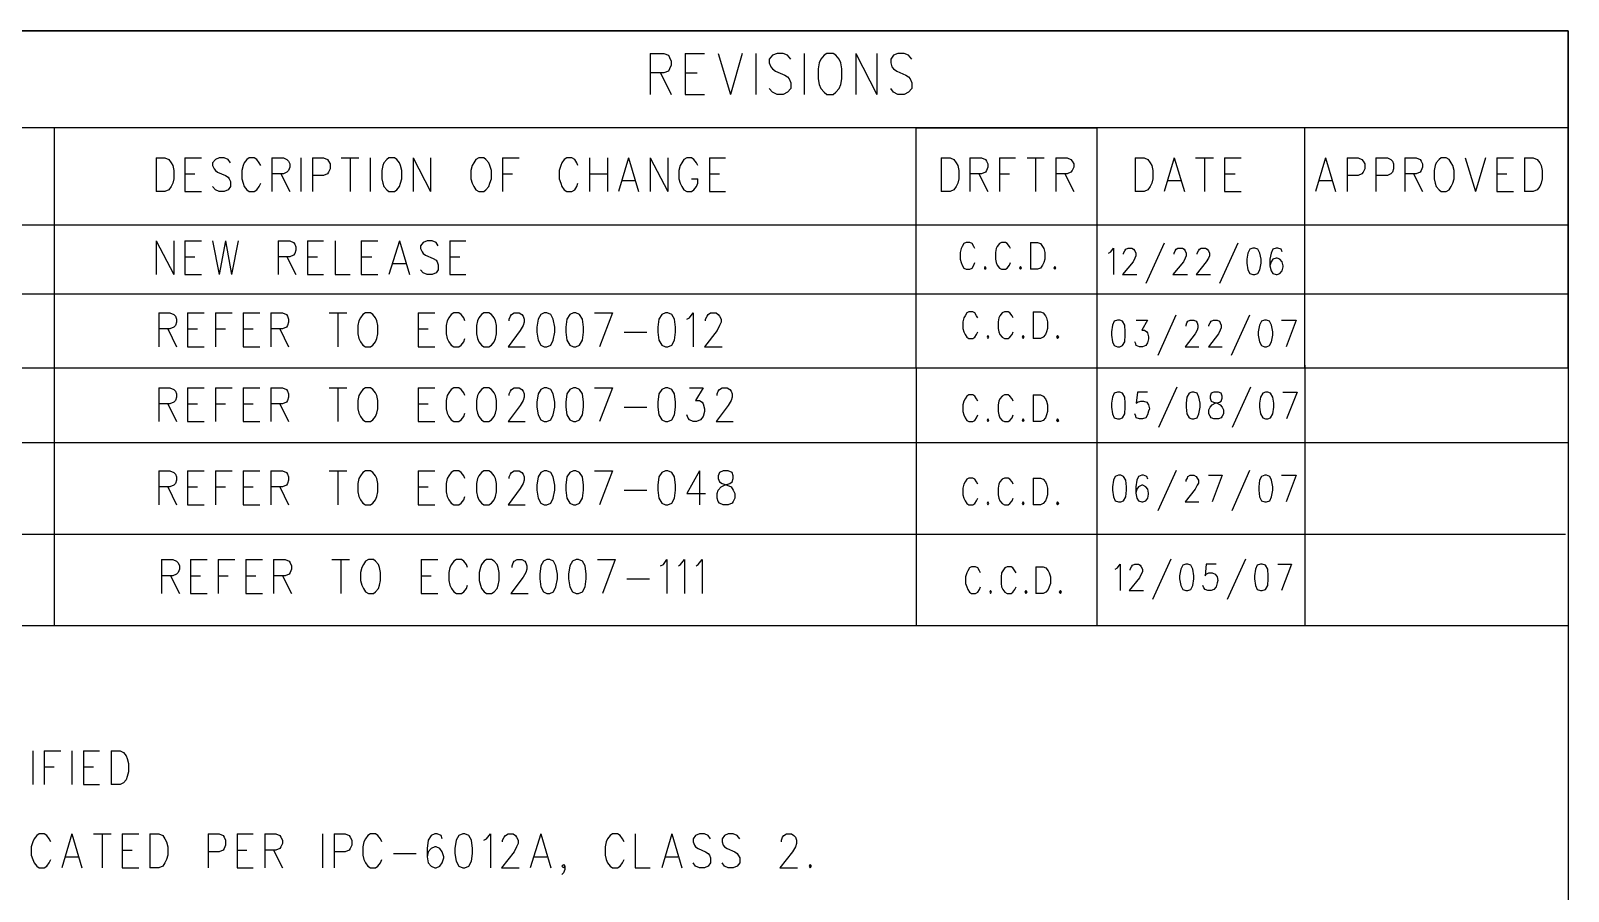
# Model space of a CAD drawing. Extents: x 11.9 to 28.1, y 10.8 to 21.2.
# Drawn here: x 25.32 to 28.093, y 19.647 to 21.199 of the extents above; entities that cross this region are included whole.
import ezdxf

# ---------------------------------------------------------------- set-up
doc = ezdxf.new("R2010")
doc.units = 0
doc.header["$MEASUREMENT"] = 0
doc.layers.add('LAYNR1', color=2, linetype='Continuous')

msp = doc.modelspace()

# ---------------------------------------------------------------- linework, layer by layer
at = {"layer": 'LAYNR1', "color": 7}
for points in [[(11.892, 21.199), (28.093, 21.199)], [(28.093, 21.199), (25.093, 21.199)], [(28.093, 21.199), (28.093, 10.799)], [(28.093, 20.591), (28.093, 21.199)], [(26.437, 21.158), (26.437, 21.084)], [(26.437, 21.158), (26.462, 21.158), (26.47, 21.155), (26.472, 21.151), (26.475, 21.144), (26.475, 21.137), (26.472, 21.13), (26.47, 21.126), (26.462, 21.123), (26.437, 21.123)], [(26.5, 21.158), (26.5, 21.084)], [(26.5, 21.158), (26.535, 21.158)], [(26.56, 21.158), (26.582, 21.084)], [(26.603, 21.158), (26.582, 21.084)], [(26.628, 21.158), (26.628, 21.084)], [(26.691, 21.148), (26.685, 21.155), (26.677, 21.158), (26.666, 21.158), (26.658, 21.155), (26.652, 21.148), (26.652, 21.141)], [(26.715, 21.158), (26.715, 21.084)], [(26.756, 21.158), (26.751, 21.155), (26.745, 21.148), (26.742, 21.141)], [(26.781, 21.141), (26.778, 21.148), (26.772, 21.155), (26.767, 21.158), (26.756, 21.158)], [(26.808, 21.158), (26.808, 21.084)], [(26.808, 21.158), (26.846, 21.084)], [(26.846, 21.158), (26.846, 21.084)], [(26.909, 21.148), (26.903, 21.155), (26.895, 21.158), (26.884, 21.158), (26.876, 21.155), (26.871, 21.148), (26.871, 21.141)], [(26.652, 21.141), (26.655, 21.134), (26.658, 21.13), (26.663, 21.126), (26.68, 21.119), (26.685, 21.116), (26.688, 21.112)], [(26.742, 21.141), (26.74, 21.13), (26.74, 21.112)], [(26.783, 21.112), (26.783, 21.13), (26.781, 21.141)], [(26.871, 21.141), (26.873, 21.134), (26.876, 21.13), (26.882, 21.126), (26.898, 21.119), (26.903, 21.116), (26.906, 21.112)], [(26.456, 21.123), (26.475, 21.084)], [(26.5, 21.123), (26.522, 21.123)], [(26.688, 21.112), (26.691, 21.105), (26.691, 21.095), (26.685, 21.088), (26.677, 21.084)], [(26.74, 21.112), (26.742, 21.102), (26.745, 21.095), (26.751, 21.088), (26.756, 21.084)], [(26.767, 21.084), (26.772, 21.088), (26.778, 21.095), (26.781, 21.102), (26.783, 21.112)], [(26.906, 21.112), (26.909, 21.105), (26.909, 21.095), (26.903, 21.088), (26.895, 21.084)], [(26.5, 21.084), (26.535, 21.084)], [(26.666, 21.084), (26.658, 21.088), (26.652, 21.095)], [(26.677, 21.084), (26.666, 21.084)], [(26.756, 21.084), (26.767, 21.084)], [(26.884, 21.084), (26.876, 21.088), (26.871, 21.095)], [(26.895, 21.084), (26.884, 21.084)], [(28.093, 21.024), (25.093, 21.024)], [(25.389, 21.024), (25.362, 21.024)], [(25.362, 21.024), (25.362, 20.591)], [(25.362, 21.024), (25.362, 20.591)], [(26.917, 20.591), (26.917, 21.024)], [(26.917, 21.024), (27.243, 21.024)], [(27.243, 21.024), (27.243, 20.591)], [(27.618, 20.591), (27.618, 21.024)], [(28.093, 20.599), (28.093, 21.024)], [(25.546, 20.97), (25.546, 20.909)], [(25.546, 20.97), (25.562, 20.97), (25.569, 20.967), (25.573, 20.961), (25.576, 20.956)], [(25.598, 20.97), (25.598, 20.909)], [(25.598, 20.97), (25.628, 20.97)], [(25.68, 20.961), (25.676, 20.967), (25.669, 20.97), (25.66, 20.97), (25.653, 20.967), (25.648, 20.961), (25.648, 20.956)], [(25.735, 20.956), (25.732, 20.961), (25.728, 20.967), (25.723, 20.97), (25.714, 20.97), (25.71, 20.967), (25.705, 20.961), (25.703, 20.956)], [(25.755, 20.97), (25.755, 20.909)], [(25.755, 20.97), (25.776, 20.97), (25.782, 20.967), (25.785, 20.964), (25.787, 20.959), (25.787, 20.953), (25.785, 20.947), (25.782, 20.944), (25.776, 20.941), (25.755, 20.941)], [(25.807, 20.97), (25.807, 20.909)], [(25.828, 20.97), (25.828, 20.909)], [(25.828, 20.97), (25.848, 20.97), (25.855, 20.967), (25.857, 20.964), (25.86, 20.959), (25.86, 20.95), (25.857, 20.944), (25.855, 20.941), (25.848, 20.938), (25.828, 20.938)], [(25.88, 20.97), (25.912, 20.97)], [(25.896, 20.97), (25.896, 20.909)], [(25.932, 20.97), (25.932, 20.909)], [(25.966, 20.97), (25.962, 20.967), (25.957, 20.961), (25.955, 20.956)], [(25.987, 20.956), (25.985, 20.961), (25.98, 20.967), (25.976, 20.97), (25.966, 20.97)], [(26.01, 20.97), (26.01, 20.909)], [(26.01, 20.97), (26.041, 20.909)], [(26.041, 20.97), (26.041, 20.909)], [(26.128, 20.97), (26.123, 20.967), (26.119, 20.961), (26.116, 20.956)], [(26.148, 20.956), (26.146, 20.961), (26.141, 20.967), (26.137, 20.97), (26.128, 20.97)], [(26.171, 20.97), (26.171, 20.909)], [(26.171, 20.97), (26.201, 20.97)], [(26.307, 20.956), (26.305, 20.961), (26.301, 20.967), (26.296, 20.97), (26.287, 20.97), (26.282, 20.967), (26.278, 20.961), (26.276, 20.956)], [(26.328, 20.97), (26.328, 20.909)], [(26.36, 20.97), (26.36, 20.909)], [(26.398, 20.97), (26.38, 20.909)], [(26.398, 20.97), (26.416, 20.909)], [(26.437, 20.97), (26.437, 20.909)], [(26.437, 20.97), (26.469, 20.909)], [(26.469, 20.97), (26.469, 20.909)], [(26.523, 20.956), (26.521, 20.961), (26.516, 20.967), (26.512, 20.97), (26.503, 20.97), (26.498, 20.967), (26.494, 20.961), (26.491, 20.956)], [(26.544, 20.97), (26.544, 20.909)], [(26.544, 20.97), (26.573, 20.97)], [(26.962, 20.97), (26.962, 20.909)], [(26.962, 20.97), (26.978, 20.97), (26.985, 20.967), (26.989, 20.961), (26.992, 20.956)], [(27.014, 20.97), (27.014, 20.909)], [(27.014, 20.97), (27.035, 20.97), (27.042, 20.967), (27.044, 20.964), (27.046, 20.959), (27.046, 20.953), (27.044, 20.947), (27.042, 20.944), (27.035, 20.941), (27.014, 20.941)], [(27.067, 20.97), (27.067, 20.909)], [(27.067, 20.97), (27.096, 20.97)], [(27.117, 20.97), (27.148, 20.97)], [(27.132, 20.97), (27.132, 20.909)], [(27.169, 20.97), (27.169, 20.909)], [(27.169, 20.97), (27.189, 20.97), (27.196, 20.967), (27.198, 20.964), (27.201, 20.959), (27.201, 20.953), (27.198, 20.947), (27.196, 20.944), (27.189, 20.941), (27.169, 20.941)], [(27.312, 20.97), (27.312, 20.909)], [(27.312, 20.97), (27.328, 20.97), (27.335, 20.967), (27.339, 20.961), (27.342, 20.956)], [(27.382, 20.97), (27.364, 20.909)], [(27.382, 20.97), (27.401, 20.909)], [(27.421, 20.97), (27.453, 20.97)], [(27.437, 20.97), (27.437, 20.909)], [(27.473, 20.97), (27.473, 20.909)], [(27.473, 20.97), (27.503, 20.97)], [(27.655, 20.97), (27.637, 20.909)], [(27.655, 20.97), (27.673, 20.909)], [(27.694, 20.97), (27.694, 20.909)], [(27.694, 20.97), (27.714, 20.97), (27.721, 20.967), (27.723, 20.964), (27.726, 20.959), (27.726, 20.95), (27.723, 20.944), (27.721, 20.941), (27.714, 20.938), (27.694, 20.938)], [(27.746, 20.97), (27.746, 20.909)], [(27.746, 20.97), (27.767, 20.97), (27.773, 20.967), (27.776, 20.964), (27.778, 20.959), (27.778, 20.95), (27.776, 20.944), (27.773, 20.941), (27.767, 20.938), (27.746, 20.938)], [(27.798, 20.97), (27.798, 20.909)], [(27.798, 20.97), (27.819, 20.97), (27.826, 20.967), (27.828, 20.964), (27.83, 20.959), (27.83, 20.953), (27.828, 20.947), (27.826, 20.944), (27.819, 20.941), (27.798, 20.941)], [(27.864, 20.97), (27.86, 20.967), (27.855, 20.961), (27.853, 20.956)], [(27.885, 20.956), (27.882, 20.961), (27.878, 20.967), (27.873, 20.97), (27.864, 20.97)], [(27.907, 20.97), (27.926, 20.909)], [(27.944, 20.97), (27.926, 20.909)], [(27.964, 20.97), (27.964, 20.909)], [(27.964, 20.97), (27.994, 20.97)], [(28.014, 20.97), (28.014, 20.909)], [(28.014, 20.97), (28.03, 20.97), (28.037, 20.967), (28.042, 20.961), (28.044, 20.956)], [(25.576, 20.956), (25.578, 20.947), (25.578, 20.932)], [(25.598, 20.941), (25.616, 20.941)], [(25.648, 20.956), (25.651, 20.95), (25.653, 20.947), (25.657, 20.944), (25.671, 20.938), (25.676, 20.935), (25.678, 20.932)], [(25.703, 20.956), (25.701, 20.947), (25.701, 20.932)], [(25.771, 20.941), (25.787, 20.909)], [(25.955, 20.956), (25.953, 20.947), (25.953, 20.932)], [(25.989, 20.932), (25.989, 20.947), (25.987, 20.956)], [(26.116, 20.956), (26.114, 20.947), (26.114, 20.932)], [(26.151, 20.932), (26.151, 20.947), (26.148, 20.956)], [(26.171, 20.941), (26.189, 20.941)], [(26.276, 20.956), (26.273, 20.947), (26.273, 20.932)], [(26.328, 20.941), (26.36, 20.941)], [(26.491, 20.956), (26.489, 20.947), (26.489, 20.932)], [(26.544, 20.941), (26.562, 20.941)], [(26.992, 20.956), (26.994, 20.947), (26.994, 20.932)], [(27.03, 20.941), (27.046, 20.909)], [(27.067, 20.941), (27.085, 20.941)], [(27.185, 20.941), (27.201, 20.909)], [(27.342, 20.956), (27.344, 20.947), (27.344, 20.932)], [(27.473, 20.941), (27.492, 20.941)], [(27.814, 20.941), (27.83, 20.909)], [(27.853, 20.956), (27.851, 20.947), (27.851, 20.932)], [(27.887, 20.932), (27.887, 20.947), (27.885, 20.956)], [(27.964, 20.941), (27.982, 20.941)], [(28.044, 20.956), (28.046, 20.947), (28.046, 20.932)], [(25.562, 20.909), (25.546, 20.909)], [(25.578, 20.932), (25.576, 20.924), (25.573, 20.918), (25.569, 20.912), (25.562, 20.909)], [(25.598, 20.909), (25.628, 20.909)], [(25.66, 20.909), (25.653, 20.912), (25.648, 20.918)], [(25.669, 20.909), (25.66, 20.909)], [(25.678, 20.932), (25.68, 20.927), (25.68, 20.918), (25.676, 20.912), (25.669, 20.909)], [(25.701, 20.932), (25.703, 20.924), (25.705, 20.918), (25.71, 20.912), (25.714, 20.909)], [(25.714, 20.909), (25.723, 20.909)], [(25.723, 20.909), (25.728, 20.912), (25.732, 20.918), (25.735, 20.924)], [(25.953, 20.932), (25.955, 20.924), (25.957, 20.918), (25.962, 20.912), (25.966, 20.909)], [(25.966, 20.909), (25.976, 20.909)], [(25.976, 20.909), (25.98, 20.912), (25.985, 20.918), (25.987, 20.924), (25.989, 20.932)], [(26.114, 20.932), (26.116, 20.924), (26.119, 20.918), (26.123, 20.912), (26.128, 20.909)], [(26.128, 20.909), (26.137, 20.909)], [(26.137, 20.909), (26.141, 20.912), (26.146, 20.918), (26.148, 20.924), (26.151, 20.932)], [(26.273, 20.932), (26.276, 20.924), (26.278, 20.918), (26.282, 20.912), (26.287, 20.909)], [(26.287, 20.909), (26.296, 20.909)], [(26.296, 20.909), (26.301, 20.912), (26.305, 20.918), (26.307, 20.924)], [(26.387, 20.929), (26.41, 20.929)], [(26.489, 20.932), (26.491, 20.924), (26.494, 20.918), (26.498, 20.912), (26.503, 20.909)], [(26.503, 20.909), (26.512, 20.909)], [(26.512, 20.909), (26.516, 20.912), (26.521, 20.918), (26.523, 20.924), (26.523, 20.932)], [(26.512, 20.932), (26.523, 20.932)], [(26.544, 20.909), (26.573, 20.909)], [(26.978, 20.909), (26.962, 20.909)], [(26.994, 20.932), (26.992, 20.924), (26.989, 20.918), (26.985, 20.912), (26.978, 20.909)], [(27.328, 20.909), (27.312, 20.909)], [(27.344, 20.932), (27.342, 20.924), (27.339, 20.918), (27.335, 20.912), (27.328, 20.909)], [(27.371, 20.929), (27.394, 20.929)], [(27.473, 20.909), (27.503, 20.909)], [(27.644, 20.929), (27.667, 20.929)], [(27.851, 20.932), (27.853, 20.924), (27.855, 20.918), (27.86, 20.912), (27.864, 20.909)], [(27.864, 20.909), (27.873, 20.909)], [(27.873, 20.909), (27.878, 20.912), (27.882, 20.918), (27.885, 20.924), (27.887, 20.932)], [(27.964, 20.909), (27.994, 20.909)], [(28.03, 20.909), (28.014, 20.909)], [(28.046, 20.932), (28.044, 20.924), (28.042, 20.918), (28.037, 20.912), (28.03, 20.909)], [(25.093, 20.849), (28.093, 20.849)], [(28.093, 20.849), (28.093, 20.724)], [(25.546, 20.82), (25.546, 20.759)], [(25.546, 20.82), (25.578, 20.759)], [(25.578, 20.82), (25.578, 20.759)], [(25.598, 20.82), (25.598, 20.759)], [(25.598, 20.82), (25.628, 20.82)], [(25.648, 20.82), (25.66, 20.759)], [(25.671, 20.82), (25.66, 20.759)], [(25.671, 20.82), (25.682, 20.759)], [(25.694, 20.82), (25.682, 20.759)], [(25.766, 20.82), (25.766, 20.759)], [(25.766, 20.82), (25.787, 20.82), (25.794, 20.817), (25.796, 20.814), (25.798, 20.809), (25.798, 20.803), (25.796, 20.797), (25.794, 20.794), (25.787, 20.791), (25.766, 20.791)], [(25.819, 20.82), (25.819, 20.759)], [(25.819, 20.82), (25.848, 20.82)], [(25.869, 20.82), (25.869, 20.759)], [(25.916, 20.82), (25.916, 20.759)], [(25.916, 20.82), (25.946, 20.82)], [(25.985, 20.82), (25.966, 20.759)], [(25.985, 20.82), (26.003, 20.759)], [(26.055, 20.811), (26.051, 20.817), (26.044, 20.82), (26.035, 20.82), (26.028, 20.817), (26.023, 20.811), (26.023, 20.806)], [(26.023, 20.806), (26.026, 20.8), (26.028, 20.797), (26.032, 20.794), (26.046, 20.788), (26.051, 20.785), (26.053, 20.782)], [(26.076, 20.82), (26.076, 20.759)], [(26.076, 20.82), (26.105, 20.82)], [(26.998, 20.806), (26.996, 20.799), (26.996, 20.787)], [(27.023, 20.806), (27.021, 20.81), (27.018, 20.815), (27.014, 20.817), (27.007, 20.817), (27.003, 20.815), (27, 20.81), (26.998, 20.806)], [(27.061, 20.806), (27.06, 20.799), (27.06, 20.787)], [(27.087, 20.806), (27.085, 20.81), (27.081, 20.815), (27.078, 20.817), (27.071, 20.817), (27.067, 20.815), (27.063, 20.81), (27.061, 20.806)], [(27.123, 20.817), (27.123, 20.769)], [(27.123, 20.817), (27.136, 20.817), (27.141, 20.815), (27.145, 20.81), (27.147, 20.806)], [(27.147, 20.806), (27.149, 20.799), (27.149, 20.787)], [(27.264, 20.798), (27.268, 20.8), (27.273, 20.807), (27.273, 20.759)], [(27.291, 20.796), (27.291, 20.798), (27.293, 20.802), (27.295, 20.805), (27.299, 20.807), (27.306, 20.807), (27.309, 20.805), (27.311, 20.802), (27.313, 20.798), (27.313, 20.793), (27.311, 20.789), (27.308, 20.782), (27.289, 20.759)], [(27.364, 20.816), (27.331, 20.743)], [(27.382, 20.796), (27.382, 20.798), (27.384, 20.802), (27.386, 20.805), (27.389, 20.807), (27.397, 20.807), (27.4, 20.805), (27.402, 20.802), (27.404, 20.798), (27.404, 20.793), (27.402, 20.789), (27.399, 20.782), (27.38, 20.759)], [(27.424, 20.796), (27.424, 20.798), (27.426, 20.802), (27.428, 20.805), (27.431, 20.807), (27.439, 20.807), (27.442, 20.805), (27.444, 20.802), (27.446, 20.798), (27.446, 20.793), (27.444, 20.789), (27.44, 20.782), (27.422, 20.759)], [(27.497, 20.816), (27.464, 20.743)], [(27.524, 20.807), (27.519, 20.805), (27.515, 20.798), (27.513, 20.787), (27.513, 20.78), (27.515, 20.768), (27.519, 20.761), (27.524, 20.759)], [(27.528, 20.759), (27.533, 20.761), (27.537, 20.768), (27.539, 20.78), (27.539, 20.787), (27.537, 20.798), (27.533, 20.805), (27.528, 20.807), (27.524, 20.807)], [(27.577, 20.8), (27.575, 20.805), (27.569, 20.807), (27.566, 20.807), (27.56, 20.805), (27.557, 20.798), (27.555, 20.787), (27.555, 20.775), (27.557, 20.766), (27.56, 20.761), (27.566, 20.759)], [(25.598, 20.791), (25.616, 20.791)], [(25.782, 20.791), (25.798, 20.759)], [(25.819, 20.791), (25.837, 20.791)], [(25.916, 20.791), (25.935, 20.791)], [(25.973, 20.779), (25.996, 20.779)], [(26.053, 20.782), (26.055, 20.777), (26.055, 20.768), (26.051, 20.762), (26.044, 20.759)], [(26.076, 20.791), (26.094, 20.791)], [(26.996, 20.787), (26.998, 20.781), (27, 20.776), (27.003, 20.771), (27.007, 20.769)], [(27.014, 20.769), (27.018, 20.771), (27.021, 20.776), (27.023, 20.781)], [(27.041, 20.774), (27.04, 20.771), (27.041, 20.769)], [(27.041, 20.769), (27.043, 20.771), (27.041, 20.774)], [(27.06, 20.787), (27.061, 20.781), (27.063, 20.776), (27.067, 20.771), (27.071, 20.769)], [(27.078, 20.769), (27.081, 20.771), (27.085, 20.776), (27.087, 20.781)], [(27.105, 20.774), (27.103, 20.771), (27.105, 20.769)], [(27.105, 20.769), (27.107, 20.771), (27.105, 20.774)], [(27.149, 20.787), (27.147, 20.781), (27.145, 20.776), (27.141, 20.771), (27.136, 20.769)], [(27.167, 20.774), (27.165, 20.771), (27.167, 20.769)], [(27.167, 20.769), (27.169, 20.771), (27.167, 20.774)], [(27.568, 20.759), (27.573, 20.761), (27.577, 20.766), (27.579, 20.773), (27.579, 20.775), (27.577, 20.782), (27.573, 20.787), (27.568, 20.789), (27.566, 20.789), (27.56, 20.787), (27.557, 20.782), (27.555, 20.775)], [(25.598, 20.759), (25.628, 20.759)], [(25.819, 20.759), (25.848, 20.759)], [(25.869, 20.759), (25.896, 20.759)], [(25.916, 20.759), (25.946, 20.759)], [(26.035, 20.759), (26.028, 20.762), (26.023, 20.768)], [(26.044, 20.759), (26.035, 20.759)], [(26.076, 20.759), (26.105, 20.759)], [(27.007, 20.769), (27.014, 20.769)], [(27.071, 20.769), (27.078, 20.769)], [(27.136, 20.769), (27.123, 20.769)], [(27.289, 20.759), (27.315, 20.759)], [(27.38, 20.759), (27.406, 20.759)], [(27.422, 20.759), (27.448, 20.759)], [(27.524, 20.759), (27.528, 20.759)], [(27.566, 20.759), (27.568, 20.759)], [(28.093, 20.724), (25.093, 20.724)], [(25.551, 20.69), (25.551, 20.629)], [(25.551, 20.69), (25.571, 20.69), (25.578, 20.687), (25.581, 20.684), (25.583, 20.679), (25.583, 20.673), (25.581, 20.667), (25.578, 20.664), (25.571, 20.661), (25.551, 20.661)], [(25.603, 20.69), (25.603, 20.629)], [(25.603, 20.69), (25.633, 20.69)], [(25.653, 20.69), (25.653, 20.629)], [(25.653, 20.69), (25.683, 20.69)], [(25.703, 20.69), (25.703, 20.629)], [(25.703, 20.69), (25.733, 20.69)], [(25.753, 20.69), (25.753, 20.629)], [(25.753, 20.69), (25.774, 20.69), (25.781, 20.687), (25.783, 20.684), (25.785, 20.679), (25.785, 20.673), (25.783, 20.667), (25.781, 20.664), (25.774, 20.661), (25.753, 20.661)], [(25.858, 20.69), (25.89, 20.69)], [(25.874, 20.69), (25.874, 20.629)], [(25.924, 20.69), (25.919, 20.687), (25.915, 20.681), (25.912, 20.676)], [(25.944, 20.676), (25.942, 20.681), (25.937, 20.687), (25.933, 20.69), (25.924, 20.69)], [(26.019, 20.69), (26.019, 20.629)], [(26.019, 20.69), (26.049, 20.69)], [(26.103, 20.676), (26.101, 20.681), (26.096, 20.687), (26.092, 20.69), (26.083, 20.69), (26.078, 20.687), (26.074, 20.681), (26.071, 20.676)], [(26.137, 20.69), (26.133, 20.687), (26.128, 20.681), (26.126, 20.676)], [(26.158, 20.676), (26.156, 20.681), (26.151, 20.687), (26.146, 20.69), (26.137, 20.69)], [(26.183, 20.676), (26.183, 20.679), (26.185, 20.684), (26.187, 20.687), (26.192, 20.69), (26.201, 20.69), (26.206, 20.687), (26.208, 20.684), (26.21, 20.679), (26.21, 20.673), (26.208, 20.667), (26.203, 20.658), (26.181, 20.629)], [(26.246, 20.69), (26.24, 20.687), (26.235, 20.679), (26.233, 20.664), (26.233, 20.655), (26.235, 20.641), (26.24, 20.632), (26.246, 20.629)], [(26.251, 20.629), (26.258, 20.632), (26.262, 20.641), (26.265, 20.655), (26.265, 20.664), (26.262, 20.679), (26.258, 20.687), (26.251, 20.69), (26.246, 20.69)], [(26.299, 20.69), (26.292, 20.687), (26.287, 20.679), (26.285, 20.664), (26.285, 20.655), (26.287, 20.641), (26.292, 20.632), (26.299, 20.629)], [(26.303, 20.629), (26.31, 20.632), (26.315, 20.641), (26.317, 20.655), (26.317, 20.664), (26.315, 20.679), (26.31, 20.687), (26.303, 20.69), (26.299, 20.69)], [(26.337, 20.69), (26.369, 20.69)], [(26.369, 20.69), (26.346, 20.629)], [(26.465, 20.69), (26.458, 20.687), (26.453, 20.679), (26.451, 20.664), (26.451, 20.655), (26.453, 20.641), (26.458, 20.632), (26.465, 20.629)], [(26.469, 20.629), (26.476, 20.632), (26.481, 20.641), (26.483, 20.655), (26.483, 20.664), (26.481, 20.679), (26.476, 20.687), (26.469, 20.69), (26.465, 20.69)], [(26.503, 20.679), (26.508, 20.681), (26.515, 20.69), (26.515, 20.629)], [(26.537, 20.676), (26.537, 20.679), (26.54, 20.684), (26.542, 20.687), (26.546, 20.69), (26.556, 20.69), (26.56, 20.687), (26.562, 20.684), (26.565, 20.679), (26.565, 20.673), (26.562, 20.667), (26.558, 20.658), (26.535, 20.629)], [(27.028, 20.681), (27.026, 20.685), (27.023, 20.69), (27.019, 20.692), (27.012, 20.692), (27.008, 20.69), (27.005, 20.685), (27.003, 20.681)], [(27.092, 20.681), (27.09, 20.685), (27.086, 20.69), (27.083, 20.692), (27.076, 20.692), (27.072, 20.69), (27.068, 20.685), (27.066, 20.681)], [(27.128, 20.692), (27.128, 20.644)], [(27.128, 20.692), (27.141, 20.692), (27.146, 20.69), (27.15, 20.685), (27.152, 20.681)], [(25.567, 20.661), (25.583, 20.629)], [(25.603, 20.661), (25.621, 20.661)], [(25.653, 20.661), (25.671, 20.661)], [(25.703, 20.661), (25.721, 20.661)], [(25.769, 20.661), (25.785, 20.629)], [(25.912, 20.676), (25.91, 20.667), (25.91, 20.652)], [(25.946, 20.652), (25.946, 20.667), (25.944, 20.676)], [(26.019, 20.661), (26.037, 20.661)], [(26.071, 20.676), (26.069, 20.667), (26.069, 20.652)], [(26.126, 20.676), (26.124, 20.667), (26.124, 20.652)], [(26.16, 20.652), (26.16, 20.667), (26.158, 20.676)], [(27.003, 20.681), (27.001, 20.674), (27.001, 20.662)], [(27.001, 20.662), (27.003, 20.656), (27.005, 20.651), (27.008, 20.646), (27.012, 20.644)], [(27.066, 20.681), (27.065, 20.674), (27.065, 20.662)], [(27.065, 20.662), (27.066, 20.656), (27.068, 20.651), (27.072, 20.646), (27.076, 20.644)], [(27.154, 20.662), (27.152, 20.656), (27.15, 20.651), (27.146, 20.646), (27.141, 20.644)], [(27.152, 20.681), (27.154, 20.674), (27.154, 20.662)], [(27.28, 20.677), (27.274, 20.675), (27.271, 20.668), (27.269, 20.656), (27.269, 20.65), (27.271, 20.638), (27.274, 20.631), (27.28, 20.629)], [(27.284, 20.629), (27.289, 20.631), (27.293, 20.638), (27.294, 20.65), (27.294, 20.656), (27.293, 20.668), (27.289, 20.675), (27.284, 20.677), (27.28, 20.677)], [(27.314, 20.677), (27.334, 20.677), (27.324, 20.659), (27.329, 20.659), (27.333, 20.656), (27.334, 20.654), (27.336, 20.647)], [(27.385, 20.686), (27.353, 20.613)], [(27.404, 20.666), (27.404, 20.668), (27.405, 20.672), (27.407, 20.675), (27.411, 20.677), (27.418, 20.677), (27.422, 20.675), (27.424, 20.672), (27.425, 20.668), (27.425, 20.663), (27.424, 20.659), (27.42, 20.652), (27.402, 20.629)], [(27.445, 20.666), (27.445, 20.668), (27.447, 20.672), (27.449, 20.675), (27.453, 20.677), (27.46, 20.677), (27.464, 20.675), (27.465, 20.672), (27.467, 20.668), (27.467, 20.663), (27.465, 20.659), (27.462, 20.652), (27.444, 20.629)], [(27.518, 20.686), (27.485, 20.613)], [(27.545, 20.677), (27.54, 20.675), (27.536, 20.668), (27.534, 20.656), (27.534, 20.65), (27.536, 20.638), (27.54, 20.631), (27.545, 20.629)], [(27.549, 20.629), (27.554, 20.631), (27.558, 20.638), (27.56, 20.65), (27.56, 20.656), (27.558, 20.668), (27.554, 20.675), (27.549, 20.677), (27.545, 20.677)], [(27.576, 20.677), (27.602, 20.677)], [(27.602, 20.677), (27.584, 20.629)], [(25.91, 20.652), (25.912, 20.644), (25.915, 20.638), (25.919, 20.632), (25.924, 20.629)], [(25.933, 20.629), (25.937, 20.632), (25.942, 20.638), (25.944, 20.644), (25.946, 20.652)], [(26.069, 20.652), (26.071, 20.644), (26.074, 20.638), (26.078, 20.632), (26.083, 20.629)], [(26.092, 20.629), (26.096, 20.632), (26.101, 20.638), (26.103, 20.644)], [(26.124, 20.652), (26.126, 20.644), (26.128, 20.638), (26.133, 20.632), (26.137, 20.629)], [(26.146, 20.629), (26.151, 20.632), (26.156, 20.638), (26.158, 20.644), (26.16, 20.652)], [(26.39, 20.655), (26.431, 20.655)], [(27.012, 20.644), (27.019, 20.644)], [(27.019, 20.644), (27.023, 20.646), (27.026, 20.651), (27.028, 20.656)], [(27.046, 20.649), (27.045, 20.646), (27.046, 20.644)], [(27.046, 20.644), (27.048, 20.646), (27.046, 20.649)], [(27.076, 20.644), (27.083, 20.644)], [(27.083, 20.644), (27.086, 20.646), (27.09, 20.651), (27.092, 20.656)], [(27.11, 20.649), (27.108, 20.646), (27.11, 20.644)], [(27.11, 20.644), (27.112, 20.646), (27.11, 20.649)], [(27.141, 20.644), (27.128, 20.644)], [(27.172, 20.649), (27.17, 20.646), (27.172, 20.644)], [(27.172, 20.644), (27.174, 20.646), (27.172, 20.649)], [(27.32, 20.629), (27.314, 20.631), (27.313, 20.634), (27.311, 20.638)], [(27.336, 20.647), (27.336, 20.643), (27.334, 20.636), (27.331, 20.631), (27.325, 20.629)], [(25.603, 20.629), (25.633, 20.629)], [(25.703, 20.629), (25.733, 20.629)], [(25.924, 20.629), (25.933, 20.629)], [(26.019, 20.629), (26.049, 20.629)], [(26.083, 20.629), (26.092, 20.629)], [(26.137, 20.629), (26.146, 20.629)], [(26.181, 20.629), (26.212, 20.629)], [(26.246, 20.629), (26.251, 20.629)], [(26.299, 20.629), (26.303, 20.629)], [(26.465, 20.629), (26.469, 20.629)], [(26.535, 20.629), (26.567, 20.629)], [(27.28, 20.629), (27.284, 20.629)], [(27.325, 20.629), (27.32, 20.629)], [(27.402, 20.629), (27.427, 20.629)], [(27.444, 20.629), (27.469, 20.629)], [(27.545, 20.629), (27.549, 20.629)], [(25.093, 20.591), (28.093, 20.591)], [(25.362, 20.591), (26.917, 20.591)], [(25.362, 20.591), (25.362, 20.126)], [(26.917, 20.591), (26.917, 20.126)], [(27.243, 20.591), (27.618, 20.591)], [(27.243, 20.591), (27.243, 20.126)], [(27.618, 20.596), (27.618, 20.126)], [(25.551, 20.555), (25.551, 20.494)], [(25.551, 20.555), (25.571, 20.555), (25.578, 20.552), (25.581, 20.549), (25.583, 20.544), (25.583, 20.538), (25.581, 20.532), (25.578, 20.529), (25.571, 20.526), (25.551, 20.526)], [(25.603, 20.555), (25.603, 20.494)], [(25.603, 20.555), (25.633, 20.555)], [(25.653, 20.555), (25.653, 20.494)], [(25.653, 20.555), (25.683, 20.555)], [(25.703, 20.555), (25.703, 20.494)], [(25.703, 20.555), (25.733, 20.555)], [(25.753, 20.555), (25.753, 20.494)], [(25.753, 20.555), (25.774, 20.555), (25.781, 20.552), (25.783, 20.549), (25.785, 20.544), (25.785, 20.538), (25.783, 20.532), (25.781, 20.529), (25.774, 20.526), (25.753, 20.526)], [(25.858, 20.555), (25.89, 20.555)], [(25.874, 20.555), (25.874, 20.494)], [(25.924, 20.555), (25.919, 20.552), (25.915, 20.546), (25.912, 20.541)], [(25.944, 20.541), (25.942, 20.546), (25.937, 20.552), (25.933, 20.555), (25.924, 20.555)], [(26.019, 20.555), (26.019, 20.494)], [(26.019, 20.555), (26.049, 20.555)], [(26.103, 20.541), (26.101, 20.546), (26.096, 20.552), (26.092, 20.555), (26.083, 20.555), (26.078, 20.552), (26.074, 20.546), (26.071, 20.541)], [(26.137, 20.555), (26.133, 20.552), (26.128, 20.546), (26.126, 20.541)], [(26.158, 20.541), (26.156, 20.546), (26.151, 20.552), (26.146, 20.555), (26.137, 20.555)], [(26.183, 20.541), (26.183, 20.544), (26.185, 20.549), (26.187, 20.552), (26.192, 20.555), (26.201, 20.555), (26.206, 20.552), (26.208, 20.549), (26.21, 20.544), (26.21, 20.538), (26.208, 20.532), (26.203, 20.523), (26.181, 20.494)], [(26.246, 20.555), (26.24, 20.552), (26.235, 20.544), (26.233, 20.529), (26.233, 20.52), (26.235, 20.506), (26.24, 20.497), (26.246, 20.494)], [(26.251, 20.494), (26.258, 20.497), (26.262, 20.506), (26.265, 20.52), (26.265, 20.529), (26.262, 20.544), (26.258, 20.552), (26.251, 20.555), (26.246, 20.555)], [(26.299, 20.555), (26.292, 20.552), (26.287, 20.544), (26.285, 20.529), (26.285, 20.52), (26.287, 20.506), (26.292, 20.497), (26.299, 20.494)], [(26.303, 20.494), (26.31, 20.497), (26.315, 20.506), (26.317, 20.52), (26.317, 20.529), (26.315, 20.544), (26.31, 20.552), (26.303, 20.555), (26.299, 20.555)], [(26.337, 20.555), (26.369, 20.555)], [(26.369, 20.555), (26.346, 20.494)], [(26.465, 20.555), (26.458, 20.552), (26.453, 20.544), (26.451, 20.529), (26.451, 20.52), (26.453, 20.506), (26.458, 20.497), (26.465, 20.494)], [(26.469, 20.494), (26.476, 20.497), (26.481, 20.506), (26.483, 20.52), (26.483, 20.529), (26.481, 20.544), (26.476, 20.552), (26.469, 20.555), (26.465, 20.555)], [(26.508, 20.555), (26.533, 20.555), (26.519, 20.532), (26.526, 20.532), (26.531, 20.529), (26.533, 20.526), (26.535, 20.517)], [(26.558, 20.541), (26.558, 20.544), (26.56, 20.549), (26.562, 20.552), (26.567, 20.555), (26.576, 20.555), (26.581, 20.552), (26.583, 20.549), (26.585, 20.544), (26.585, 20.538), (26.583, 20.532), (26.578, 20.523), (26.556, 20.494)], [(27.387, 20.556), (27.354, 20.483)], [(27.52, 20.556), (27.487, 20.483)], [(25.567, 20.526), (25.583, 20.494)], [(25.603, 20.526), (25.621, 20.526)], [(25.653, 20.526), (25.671, 20.526)], [(25.703, 20.526), (25.721, 20.526)], [(25.769, 20.526), (25.785, 20.494)], [(25.912, 20.541), (25.91, 20.532), (25.91, 20.517)], [(25.946, 20.517), (25.946, 20.532), (25.944, 20.541)], [(26.019, 20.526), (26.037, 20.526)], [(26.071, 20.541), (26.069, 20.532), (26.069, 20.517)], [(26.126, 20.541), (26.124, 20.532), (26.124, 20.517)], [(26.16, 20.517), (26.16, 20.532), (26.158, 20.541)], [(27.003, 20.531), (27.001, 20.524), (27.001, 20.512)], [(27.028, 20.531), (27.026, 20.535), (27.023, 20.54), (27.019, 20.542), (27.012, 20.542), (27.008, 20.54), (27.005, 20.535), (27.003, 20.531)], [(27.066, 20.531), (27.065, 20.524), (27.065, 20.512)], [(27.092, 20.531), (27.09, 20.535), (27.086, 20.54), (27.083, 20.542), (27.076, 20.542), (27.072, 20.54), (27.068, 20.535), (27.066, 20.531)], [(27.128, 20.542), (27.128, 20.494)], [(27.128, 20.542), (27.141, 20.542), (27.146, 20.54), (27.15, 20.535), (27.152, 20.531)], [(27.152, 20.531), (27.154, 20.524), (27.154, 20.512)], [(27.28, 20.547), (27.274, 20.545), (27.271, 20.538), (27.269, 20.527), (27.269, 20.52), (27.271, 20.508), (27.274, 20.501), (27.28, 20.499)], [(27.284, 20.499), (27.289, 20.501), (27.293, 20.508), (27.294, 20.52), (27.294, 20.527), (27.293, 20.538), (27.289, 20.545), (27.284, 20.547), (27.28, 20.547)], [(27.334, 20.547), (27.316, 20.547), (27.314, 20.527), (27.316, 20.529), (27.322, 20.531), (27.327, 20.531), (27.333, 20.529), (27.336, 20.524), (27.338, 20.517)], [(27.414, 20.547), (27.409, 20.545), (27.405, 20.538), (27.404, 20.527), (27.404, 20.52), (27.405, 20.508), (27.409, 20.501), (27.414, 20.499)], [(27.418, 20.499), (27.424, 20.501), (27.427, 20.508), (27.429, 20.52), (27.429, 20.527), (27.427, 20.538), (27.424, 20.545), (27.418, 20.547), (27.414, 20.547)], [(27.454, 20.499), (27.449, 20.501), (27.447, 20.504), (27.445, 20.508), (27.445, 20.515), (27.447, 20.52), (27.451, 20.524), (27.456, 20.527), (27.464, 20.529), (27.467, 20.531), (27.469, 20.536)], [(27.454, 20.547), (27.449, 20.545), (27.447, 20.54), (27.447, 20.536)], [(27.447, 20.536), (27.449, 20.531), (27.453, 20.529), (27.46, 20.527), (27.465, 20.524), (27.469, 20.52), (27.471, 20.515), (27.471, 20.508), (27.469, 20.504), (27.467, 20.501), (27.462, 20.499)], [(27.469, 20.536), (27.469, 20.54), (27.467, 20.545), (27.462, 20.547), (27.454, 20.547)], [(27.547, 20.547), (27.542, 20.545), (27.538, 20.538), (27.536, 20.527), (27.536, 20.52), (27.538, 20.508), (27.542, 20.501), (27.547, 20.499)], [(27.551, 20.499), (27.556, 20.501), (27.56, 20.508), (27.562, 20.52), (27.562, 20.527), (27.56, 20.538), (27.556, 20.545), (27.551, 20.547), (27.547, 20.547)], [(27.578, 20.547), (27.604, 20.547)], [(27.604, 20.547), (27.585, 20.499)], [(25.603, 20.494), (25.633, 20.494)], [(25.703, 20.494), (25.733, 20.494)], [(25.91, 20.517), (25.912, 20.509), (25.915, 20.503), (25.919, 20.497), (25.924, 20.494)], [(25.924, 20.494), (25.933, 20.494)], [(25.933, 20.494), (25.937, 20.497), (25.942, 20.503), (25.944, 20.509), (25.946, 20.517)], [(26.019, 20.494), (26.049, 20.494)], [(26.069, 20.517), (26.071, 20.509), (26.074, 20.503), (26.078, 20.497), (26.083, 20.494)], [(26.083, 20.494), (26.092, 20.494)], [(26.092, 20.494), (26.096, 20.497), (26.101, 20.503), (26.103, 20.509)], [(26.124, 20.517), (26.126, 20.509), (26.128, 20.503), (26.133, 20.497), (26.137, 20.494)], [(26.137, 20.494), (26.146, 20.494)], [(26.146, 20.494), (26.151, 20.497), (26.156, 20.503), (26.158, 20.509), (26.16, 20.517)], [(26.181, 20.494), (26.212, 20.494)], [(26.246, 20.494), (26.251, 20.494)], [(26.299, 20.494), (26.303, 20.494)], [(26.39, 20.52), (26.431, 20.52)], [(26.465, 20.494), (26.469, 20.494)], [(26.515, 20.494), (26.508, 20.497), (26.506, 20.5), (26.503, 20.506)], [(26.521, 20.494), (26.515, 20.494)], [(26.535, 20.517), (26.535, 20.512), (26.533, 20.503), (26.528, 20.497), (26.521, 20.494)], [(26.556, 20.494), (26.587, 20.494)], [(27.001, 20.512), (27.003, 20.506), (27.005, 20.501), (27.008, 20.496), (27.012, 20.494)], [(27.012, 20.494), (27.019, 20.494)], [(27.019, 20.494), (27.023, 20.496), (27.026, 20.501), (27.028, 20.506)], [(27.046, 20.499), (27.045, 20.496), (27.046, 20.494)], [(27.046, 20.494), (27.048, 20.496), (27.046, 20.499)], [(27.065, 20.512), (27.066, 20.506), (27.068, 20.501), (27.072, 20.496), (27.076, 20.494)], [(27.076, 20.494), (27.083, 20.494)], [(27.083, 20.494), (27.086, 20.496), (27.09, 20.501), (27.092, 20.506)], [(27.11, 20.499), (27.108, 20.496), (27.11, 20.494)], [(27.11, 20.494), (27.112, 20.496), (27.11, 20.499)], [(27.141, 20.494), (27.128, 20.494)], [(27.154, 20.512), (27.152, 20.506), (27.15, 20.501), (27.146, 20.496), (27.141, 20.494)], [(27.172, 20.499), (27.17, 20.496), (27.172, 20.494)], [(27.172, 20.494), (27.174, 20.496), (27.172, 20.499)], [(27.28, 20.499), (27.284, 20.499)], [(27.32, 20.499), (27.314, 20.501), (27.313, 20.504), (27.311, 20.508)], [(27.325, 20.499), (27.32, 20.499)], [(27.338, 20.517), (27.336, 20.513), (27.334, 20.506), (27.331, 20.501), (27.325, 20.499)], [(27.414, 20.499), (27.418, 20.499)], [(27.462, 20.499), (27.454, 20.499)], [(27.547, 20.499), (27.551, 20.499)], [(25.093, 20.456), (28.093, 20.456)], [(25.551, 20.405), (25.551, 20.344)], [(25.551, 20.405), (25.571, 20.405), (25.578, 20.402), (25.581, 20.399), (25.583, 20.394), (25.583, 20.388), (25.581, 20.382), (25.578, 20.379), (25.571, 20.376), (25.551, 20.376)], [(25.603, 20.405), (25.603, 20.344)], [(25.603, 20.405), (25.633, 20.405)], [(25.653, 20.405), (25.653, 20.344)], [(25.653, 20.405), (25.683, 20.405)], [(25.703, 20.405), (25.703, 20.344)], [(25.703, 20.405), (25.733, 20.405)], [(25.753, 20.405), (25.753, 20.344)], [(25.753, 20.405), (25.774, 20.405), (25.781, 20.402), (25.783, 20.399), (25.785, 20.394), (25.785, 20.388), (25.783, 20.382), (25.781, 20.379), (25.774, 20.376), (25.753, 20.376)], [(25.858, 20.405), (25.89, 20.405)], [(25.874, 20.405), (25.874, 20.344)], [(25.912, 20.391), (25.91, 20.382), (25.91, 20.367)], [(25.924, 20.405), (25.919, 20.402), (25.915, 20.396), (25.912, 20.391)], [(25.944, 20.391), (25.942, 20.396), (25.937, 20.402), (25.933, 20.405), (25.924, 20.405)], [(25.946, 20.367), (25.946, 20.382), (25.944, 20.391)], [(26.019, 20.405), (26.019, 20.344)], [(26.019, 20.405), (26.049, 20.405)], [(26.071, 20.391), (26.069, 20.382), (26.069, 20.367)], [(26.103, 20.391), (26.101, 20.396), (26.096, 20.402), (26.092, 20.405), (26.083, 20.405), (26.078, 20.402), (26.074, 20.396), (26.071, 20.391)], [(26.126, 20.391), (26.124, 20.382), (26.124, 20.367)], [(26.137, 20.405), (26.133, 20.402), (26.128, 20.396), (26.126, 20.391)], [(26.158, 20.391), (26.156, 20.396), (26.151, 20.402), (26.146, 20.405), (26.137, 20.405)], [(26.16, 20.367), (26.16, 20.382), (26.158, 20.391)], [(26.183, 20.391), (26.183, 20.394), (26.185, 20.399), (26.187, 20.402), (26.192, 20.405), (26.201, 20.405), (26.206, 20.402), (26.208, 20.399), (26.21, 20.394), (26.21, 20.388), (26.208, 20.382), (26.203, 20.373), (26.181, 20.344)], [(26.246, 20.405), (26.24, 20.402), (26.235, 20.394), (26.233, 20.379), (26.233, 20.37), (26.235, 20.356), (26.24, 20.347), (26.246, 20.344)], [(26.251, 20.344), (26.258, 20.347), (26.262, 20.356), (26.265, 20.37), (26.265, 20.379), (26.262, 20.394), (26.258, 20.402), (26.251, 20.405), (26.246, 20.405)], [(26.299, 20.405), (26.292, 20.402), (26.287, 20.394), (26.285, 20.379), (26.285, 20.37), (26.287, 20.356), (26.292, 20.347), (26.299, 20.344)], [(26.303, 20.344), (26.31, 20.347), (26.315, 20.356), (26.317, 20.37), (26.317, 20.379), (26.315, 20.394), (26.31, 20.402), (26.303, 20.405), (26.299, 20.405)], [(26.337, 20.405), (26.369, 20.405)], [(26.369, 20.405), (26.346, 20.344)], [(26.465, 20.405), (26.458, 20.402), (26.453, 20.394), (26.451, 20.379), (26.451, 20.37), (26.453, 20.356), (26.458, 20.347), (26.465, 20.344)], [(26.469, 20.344), (26.476, 20.347), (26.481, 20.356), (26.483, 20.37), (26.483, 20.379), (26.481, 20.394), (26.476, 20.402), (26.469, 20.405), (26.465, 20.405)], [(26.526, 20.405), (26.503, 20.364), (26.537, 20.364)], [(26.526, 20.405), (26.526, 20.344)], [(26.569, 20.344), (26.562, 20.347), (26.56, 20.35), (26.558, 20.356), (26.558, 20.364), (26.56, 20.37), (26.565, 20.376), (26.571, 20.379), (26.581, 20.382), (26.585, 20.385), (26.587, 20.391)], [(26.569, 20.405), (26.562, 20.402), (26.56, 20.396), (26.56, 20.391)], [(26.56, 20.391), (26.562, 20.385), (26.567, 20.382), (26.576, 20.379), (26.583, 20.376), (26.587, 20.37), (26.59, 20.364), (26.59, 20.356), (26.587, 20.35), (26.585, 20.347), (26.578, 20.344)], [(26.587, 20.391), (26.587, 20.396), (26.585, 20.402), (26.578, 20.405), (26.569, 20.405)], [(27.028, 20.381), (27.026, 20.385), (27.023, 20.39), (27.019, 20.392), (27.012, 20.392), (27.008, 20.39), (27.005, 20.385), (27.003, 20.381)], [(27.092, 20.381), (27.09, 20.385), (27.086, 20.39), (27.083, 20.392), (27.076, 20.392), (27.072, 20.39), (27.068, 20.385), (27.066, 20.381)], [(27.128, 20.392), (27.128, 20.344)], [(27.128, 20.392), (27.141, 20.392), (27.146, 20.39), (27.15, 20.385), (27.152, 20.381)], [(27.282, 20.397), (27.276, 20.395), (27.273, 20.388), (27.271, 20.376), (27.271, 20.37), (27.273, 20.358), (27.276, 20.351), (27.282, 20.349)], [(27.286, 20.349), (27.291, 20.351), (27.295, 20.358), (27.296, 20.37), (27.296, 20.376), (27.295, 20.388), (27.291, 20.395), (27.286, 20.397), (27.282, 20.397)], [(27.335, 20.39), (27.333, 20.395), (27.327, 20.397), (27.324, 20.397), (27.318, 20.395), (27.315, 20.388), (27.313, 20.376), (27.313, 20.365), (27.315, 20.356), (27.318, 20.351), (27.324, 20.349)], [(27.386, 20.406), (27.353, 20.333)], [(27.404, 20.386), (27.404, 20.388), (27.406, 20.392), (27.407, 20.395), (27.411, 20.397), (27.418, 20.397), (27.422, 20.395), (27.424, 20.392), (27.426, 20.388), (27.426, 20.383), (27.424, 20.379), (27.42, 20.372), (27.402, 20.349)], [(27.444, 20.397), (27.469, 20.397)], [(27.469, 20.397), (27.451, 20.349)], [(27.518, 20.406), (27.486, 20.333)], [(27.546, 20.397), (27.54, 20.395), (27.536, 20.388), (27.535, 20.376), (27.535, 20.37), (27.536, 20.358), (27.54, 20.351), (27.546, 20.349)], [(27.549, 20.349), (27.555, 20.351), (27.558, 20.358), (27.56, 20.37), (27.56, 20.376), (27.558, 20.388), (27.555, 20.395), (27.549, 20.397), (27.546, 20.397)], [(27.576, 20.397), (27.602, 20.397)], [(27.602, 20.397), (27.584, 20.349)], [(25.567, 20.376), (25.583, 20.344)], [(25.603, 20.376), (25.621, 20.376)], [(25.653, 20.376), (25.671, 20.376)], [(25.703, 20.376), (25.721, 20.376)], [(25.769, 20.376), (25.785, 20.344)], [(25.91, 20.367), (25.912, 20.359), (25.915, 20.353), (25.919, 20.347), (25.924, 20.344)], [(25.933, 20.344), (25.937, 20.347), (25.942, 20.353), (25.944, 20.359), (25.946, 20.367)], [(26.019, 20.376), (26.037, 20.376)], [(26.069, 20.367), (26.071, 20.359), (26.074, 20.353), (26.078, 20.347), (26.083, 20.344)], [(26.092, 20.344), (26.096, 20.347), (26.101, 20.353), (26.103, 20.359)], [(26.124, 20.367), (26.126, 20.359), (26.128, 20.353), (26.133, 20.347), (26.137, 20.344)], [(26.146, 20.344), (26.151, 20.347), (26.156, 20.353), (26.158, 20.359), (26.16, 20.367)], [(26.39, 20.37), (26.431, 20.37)], [(27.003, 20.381), (27.001, 20.374), (27.001, 20.362)], [(27.001, 20.362), (27.003, 20.356), (27.005, 20.351), (27.008, 20.346), (27.012, 20.344)], [(27.019, 20.344), (27.023, 20.346), (27.026, 20.351), (27.028, 20.356)], [(27.066, 20.381), (27.065, 20.374), (27.065, 20.362)], [(27.065, 20.362), (27.066, 20.356), (27.068, 20.351), (27.072, 20.346), (27.076, 20.344)], [(27.083, 20.344), (27.086, 20.346), (27.09, 20.351), (27.092, 20.356)], [(27.154, 20.362), (27.152, 20.356), (27.15, 20.351), (27.146, 20.346), (27.141, 20.344)], [(27.152, 20.381), (27.154, 20.374), (27.154, 20.362)], [(27.326, 20.349), (27.331, 20.351), (27.335, 20.356), (27.336, 20.363), (27.336, 20.365), (27.335, 20.372), (27.331, 20.376), (27.326, 20.379), (27.324, 20.379), (27.318, 20.376), (27.315, 20.372), (27.313, 20.365)], [(25.603, 20.344), (25.633, 20.344)], [(25.703, 20.344), (25.733, 20.344)], [(25.924, 20.344), (25.933, 20.344)], [(26.019, 20.344), (26.049, 20.344)], [(26.083, 20.344), (26.092, 20.344)], [(26.137, 20.344), (26.146, 20.344)], [(26.181, 20.344), (26.212, 20.344)], [(26.246, 20.344), (26.251, 20.344)], [(26.299, 20.344), (26.303, 20.344)], [(26.465, 20.344), (26.469, 20.344)], [(26.578, 20.344), (26.569, 20.344)], [(27.012, 20.344), (27.019, 20.344)], [(27.046, 20.349), (27.045, 20.346), (27.046, 20.344)], [(27.046, 20.344), (27.048, 20.346), (27.046, 20.349)], [(27.076, 20.344), (27.083, 20.344)], [(27.11, 20.349), (27.108, 20.346), (27.11, 20.344)], [(27.11, 20.344), (27.112, 20.346), (27.11, 20.349)], [(27.141, 20.344), (27.128, 20.344)], [(27.172, 20.349), (27.17, 20.346), (27.172, 20.344)], [(27.172, 20.344), (27.174, 20.346), (27.172, 20.349)], [(27.282, 20.349), (27.286, 20.349)], [(27.324, 20.349), (27.326, 20.349)], [(27.402, 20.349), (27.427, 20.349)], [(27.546, 20.349), (27.549, 20.349)], [(25.093, 20.291), (28.088, 20.291)], [(25.556, 20.245), (25.556, 20.184)], [(25.556, 20.245), (25.576, 20.245), (25.583, 20.242), (25.586, 20.239), (25.588, 20.234), (25.588, 20.228), (25.586, 20.222), (25.583, 20.219), (25.576, 20.216), (25.556, 20.216)], [(25.608, 20.245), (25.608, 20.184)], [(25.608, 20.245), (25.638, 20.245)], [(25.658, 20.245), (25.658, 20.184)], [(25.658, 20.245), (25.688, 20.245)], [(25.708, 20.245), (25.708, 20.184)], [(25.708, 20.245), (25.738, 20.245)], [(25.758, 20.245), (25.758, 20.184)], [(25.758, 20.245), (25.779, 20.245), (25.786, 20.242), (25.788, 20.239), (25.79, 20.234), (25.79, 20.228), (25.788, 20.222), (25.786, 20.219), (25.779, 20.216), (25.758, 20.216)], [(25.863, 20.245), (25.895, 20.245)], [(25.879, 20.245), (25.879, 20.184)], [(25.929, 20.245), (25.924, 20.242), (25.92, 20.236), (25.917, 20.231)], [(25.949, 20.231), (25.947, 20.236), (25.942, 20.242), (25.938, 20.245), (25.929, 20.245)], [(26.024, 20.245), (26.024, 20.184)], [(26.024, 20.245), (26.054, 20.245)], [(26.108, 20.231), (26.106, 20.236), (26.101, 20.242), (26.097, 20.245), (26.088, 20.245), (26.083, 20.242), (26.079, 20.236), (26.076, 20.231)], [(26.142, 20.245), (26.138, 20.242), (26.133, 20.236), (26.131, 20.231)], [(26.163, 20.231), (26.161, 20.236), (26.156, 20.242), (26.151, 20.245), (26.142, 20.245)], [(26.188, 20.231), (26.188, 20.234), (26.19, 20.239), (26.192, 20.242), (26.197, 20.245), (26.206, 20.245), (26.211, 20.242), (26.213, 20.239), (26.215, 20.234), (26.215, 20.228), (26.213, 20.222), (26.208, 20.213), (26.186, 20.184)], [(26.251, 20.245), (26.245, 20.242), (26.24, 20.234), (26.238, 20.219), (26.238, 20.21), (26.24, 20.196), (26.245, 20.187), (26.251, 20.184)], [(26.256, 20.184), (26.263, 20.187), (26.267, 20.196), (26.27, 20.21), (26.27, 20.219), (26.267, 20.234), (26.263, 20.242), (26.256, 20.245), (26.251, 20.245)], [(26.304, 20.245), (26.297, 20.242), (26.292, 20.234), (26.29, 20.219), (26.29, 20.21), (26.292, 20.196), (26.297, 20.187), (26.304, 20.184)], [(26.308, 20.184), (26.315, 20.187), (26.32, 20.196), (26.322, 20.21), (26.322, 20.219), (26.32, 20.234), (26.315, 20.242), (26.308, 20.245), (26.304, 20.245)], [(26.342, 20.245), (26.374, 20.245)], [(26.374, 20.245), (26.351, 20.184)], [(26.456, 20.234), (26.461, 20.236), (26.467, 20.245), (26.467, 20.184)], [(26.488, 20.234), (26.492, 20.236), (26.499, 20.245), (26.499, 20.184)], [(26.52, 20.234), (26.524, 20.236), (26.531, 20.245), (26.531, 20.184)], [(27.376, 20.246), (27.343, 20.173)], [(27.511, 20.246), (27.478, 20.173)], [(25.572, 20.216), (25.588, 20.184)], [(25.608, 20.216), (25.626, 20.216)], [(25.658, 20.216), (25.676, 20.216)], [(25.708, 20.216), (25.726, 20.216)], [(25.774, 20.216), (25.79, 20.184)], [(25.917, 20.231), (25.915, 20.222), (25.915, 20.207)], [(25.951, 20.207), (25.951, 20.222), (25.949, 20.231)], [(26.024, 20.216), (26.042, 20.216)], [(26.076, 20.231), (26.074, 20.222), (26.074, 20.207)], [(26.131, 20.231), (26.129, 20.222), (26.129, 20.207)], [(26.165, 20.207), (26.165, 20.222), (26.163, 20.231)], [(27.008, 20.221), (27.006, 20.214), (27.006, 20.202)], [(27.033, 20.221), (27.031, 20.225), (27.028, 20.23), (27.024, 20.232), (27.017, 20.232), (27.013, 20.23), (27.01, 20.225), (27.008, 20.221)], [(27.071, 20.221), (27.07, 20.214), (27.07, 20.202)], [(27.097, 20.221), (27.095, 20.225), (27.091, 20.23), (27.088, 20.232), (27.081, 20.232), (27.077, 20.23), (27.073, 20.225), (27.071, 20.221)], [(27.133, 20.232), (27.133, 20.184)], [(27.133, 20.232), (27.146, 20.232), (27.151, 20.23), (27.155, 20.225), (27.157, 20.221)], [(27.157, 20.221), (27.159, 20.214), (27.159, 20.202)], [(27.276, 20.228), (27.28, 20.23), (27.285, 20.237), (27.285, 20.189)], [(27.303, 20.226), (27.303, 20.228), (27.305, 20.232), (27.307, 20.235), (27.311, 20.237), (27.318, 20.237), (27.321, 20.235), (27.323, 20.232), (27.325, 20.228), (27.325, 20.223), (27.323, 20.219), (27.32, 20.212), (27.301, 20.189)], [(27.403, 20.237), (27.398, 20.235), (27.394, 20.228), (27.392, 20.216), (27.392, 20.21), (27.394, 20.198), (27.398, 20.191), (27.403, 20.189)], [(27.407, 20.189), (27.412, 20.191), (27.416, 20.198), (27.418, 20.21), (27.418, 20.216), (27.416, 20.228), (27.412, 20.235), (27.407, 20.237), (27.403, 20.237)], [(27.458, 20.237), (27.44, 20.237), (27.438, 20.216), (27.44, 20.219), (27.445, 20.221), (27.451, 20.221), (27.456, 20.219), (27.46, 20.214), (27.461, 20.207)], [(27.538, 20.237), (27.532, 20.235), (27.529, 20.228), (27.527, 20.216), (27.527, 20.21), (27.529, 20.198), (27.532, 20.191), (27.538, 20.189)], [(27.541, 20.189), (27.547, 20.191), (27.551, 20.198), (27.552, 20.21), (27.552, 20.216), (27.551, 20.228), (27.547, 20.235), (27.541, 20.237), (27.538, 20.237)], [(27.569, 20.237), (27.594, 20.237)], [(27.594, 20.237), (27.576, 20.189)], [(25.915, 20.207), (25.917, 20.199), (25.92, 20.193), (25.924, 20.187), (25.929, 20.184)], [(25.938, 20.184), (25.942, 20.187), (25.947, 20.193), (25.949, 20.199), (25.951, 20.207)], [(26.074, 20.207), (26.076, 20.199), (26.079, 20.193), (26.083, 20.187), (26.088, 20.184)], [(26.097, 20.184), (26.101, 20.187), (26.106, 20.193), (26.108, 20.199)], [(26.129, 20.207), (26.131, 20.199), (26.133, 20.193), (26.138, 20.187), (26.142, 20.184)], [(26.151, 20.184), (26.156, 20.187), (26.161, 20.193), (26.163, 20.199), (26.165, 20.207)], [(26.395, 20.21), (26.436, 20.21)], [(27.006, 20.202), (27.008, 20.196), (27.01, 20.191), (27.013, 20.186), (27.017, 20.184)], [(27.024, 20.184), (27.028, 20.186), (27.031, 20.191), (27.033, 20.196)], [(27.051, 20.189), (27.05, 20.186), (27.051, 20.184)], [(27.051, 20.184), (27.053, 20.186), (27.051, 20.189)], [(27.07, 20.202), (27.071, 20.196), (27.073, 20.191), (27.077, 20.186), (27.081, 20.184)], [(27.088, 20.184), (27.091, 20.186), (27.095, 20.191), (27.097, 20.196)], [(27.115, 20.189), (27.113, 20.186), (27.115, 20.184)], [(27.115, 20.184), (27.117, 20.186), (27.115, 20.189)], [(27.159, 20.202), (27.157, 20.196), (27.155, 20.191), (27.151, 20.186), (27.146, 20.184)], [(27.177, 20.189), (27.175, 20.186), (27.177, 20.184)], [(27.177, 20.184), (27.179, 20.186), (27.177, 20.189)], [(27.301, 20.189), (27.327, 20.189)], [(27.403, 20.189), (27.407, 20.189)], [(27.443, 20.189), (27.438, 20.191), (27.436, 20.194), (27.434, 20.198)], [(27.449, 20.189), (27.443, 20.189)], [(27.461, 20.207), (27.46, 20.203), (27.458, 20.196), (27.454, 20.191), (27.449, 20.189)], [(27.538, 20.189), (27.541, 20.189)], [(25.608, 20.184), (25.638, 20.184)], [(25.708, 20.184), (25.738, 20.184)], [(25.929, 20.184), (25.938, 20.184)], [(26.024, 20.184), (26.054, 20.184)], [(26.088, 20.184), (26.097, 20.184)], [(26.142, 20.184), (26.151, 20.184)], [(26.186, 20.184), (26.217, 20.184)], [(26.251, 20.184), (26.256, 20.184)], [(26.304, 20.184), (26.308, 20.184)], [(27.017, 20.184), (27.024, 20.184)], [(27.081, 20.184), (27.088, 20.184)], [(27.146, 20.184), (27.133, 20.184)], [(25.093, 20.126), (28.093, 20.126)], [(25.324, 19.9), (25.324, 19.839)], [(25.344, 19.9), (25.344, 19.839)], [(25.344, 19.9), (25.374, 19.9)], [(25.394, 19.9), (25.394, 19.839)], [(25.415, 19.9), (25.415, 19.839)], [(25.415, 19.9), (25.444, 19.9)], [(25.465, 19.9), (25.465, 19.839)], [(25.465, 19.9), (25.481, 19.9), (25.487, 19.897), (25.492, 19.891), (25.494, 19.886)], [(25.494, 19.886), (25.496, 19.877), (25.496, 19.862)], [(25.344, 19.871), (25.362, 19.871)], [(25.415, 19.871), (25.433, 19.871)], [(25.496, 19.862), (25.494, 19.854), (25.492, 19.848), (25.487, 19.842), (25.481, 19.839)], [(25.415, 19.839), (25.444, 19.839)], [(25.481, 19.839), (25.465, 19.839)], [(25.356, 19.736), (25.353, 19.741), (25.349, 19.747), (25.344, 19.75), (25.335, 19.75), (25.331, 19.747), (25.326, 19.741), (25.324, 19.736)], [(25.394, 19.75), (25.376, 19.689)], [(25.394, 19.75), (25.412, 19.689)], [(25.433, 19.75), (25.465, 19.75)], [(25.449, 19.75), (25.449, 19.689)], [(25.485, 19.75), (25.485, 19.689)], [(25.485, 19.75), (25.515, 19.75)], [(25.535, 19.75), (25.535, 19.689)], [(25.535, 19.75), (25.551, 19.75), (25.558, 19.747), (25.562, 19.741), (25.565, 19.736)], [(25.64, 19.75), (25.64, 19.689)], [(25.64, 19.75), (25.66, 19.75), (25.667, 19.747), (25.669, 19.744), (25.671, 19.739), (25.671, 19.73), (25.669, 19.724), (25.667, 19.721), (25.66, 19.718), (25.64, 19.718)], [(25.692, 19.75), (25.692, 19.689)], [(25.692, 19.75), (25.721, 19.75)], [(25.742, 19.75), (25.742, 19.689)], [(25.742, 19.75), (25.762, 19.75), (25.769, 19.747), (25.771, 19.744), (25.774, 19.739), (25.774, 19.733), (25.771, 19.727), (25.769, 19.724), (25.762, 19.721), (25.742, 19.721)], [(25.846, 19.75), (25.846, 19.689)], [(25.867, 19.75), (25.867, 19.689)], [(25.867, 19.75), (25.887, 19.75), (25.894, 19.747), (25.896, 19.744), (25.899, 19.739), (25.899, 19.73), (25.896, 19.724), (25.894, 19.721), (25.887, 19.718), (25.867, 19.718)], [(25.953, 19.736), (25.951, 19.741), (25.946, 19.747), (25.942, 19.75), (25.933, 19.75), (25.928, 19.747), (25.924, 19.741), (25.921, 19.736)], [(26.062, 19.741), (26.06, 19.747), (26.053, 19.75), (26.049, 19.75), (26.042, 19.747), (26.037, 19.739), (26.035, 19.724), (26.035, 19.709), (26.037, 19.698), (26.042, 19.692), (26.049, 19.689)], [(26.099, 19.75), (26.092, 19.747), (26.087, 19.739), (26.085, 19.724), (26.085, 19.715), (26.087, 19.701), (26.092, 19.692), (26.099, 19.689)], [(26.103, 19.689), (26.11, 19.692), (26.115, 19.701), (26.117, 19.715), (26.117, 19.724), (26.115, 19.739), (26.11, 19.747), (26.103, 19.75), (26.099, 19.75)], [(26.137, 19.739), (26.142, 19.741), (26.149, 19.75), (26.149, 19.689)], [(26.171, 19.736), (26.171, 19.739), (26.174, 19.744), (26.176, 19.747), (26.181, 19.75), (26.19, 19.75), (26.194, 19.747), (26.196, 19.744), (26.199, 19.739), (26.199, 19.733), (26.196, 19.727), (26.192, 19.718), (26.169, 19.689)], [(26.24, 19.75), (26.221, 19.689)], [(26.24, 19.75), (26.258, 19.689)], [(26.39, 19.736), (26.387, 19.741), (26.383, 19.747), (26.378, 19.75), (26.369, 19.75), (26.365, 19.747), (26.36, 19.741), (26.358, 19.736)], [(26.41, 19.75), (26.41, 19.689)], [(26.476, 19.75), (26.458, 19.689)], [(26.476, 19.75), (26.494, 19.689)], [(26.546, 19.741), (26.542, 19.747), (26.535, 19.75), (26.526, 19.75), (26.519, 19.747), (26.515, 19.741), (26.515, 19.736)], [(26.599, 19.741), (26.594, 19.747), (26.587, 19.75), (26.578, 19.75), (26.571, 19.747), (26.567, 19.741), (26.567, 19.736)], [(26.674, 19.736), (26.674, 19.739), (26.676, 19.744), (26.678, 19.747), (26.683, 19.75), (26.692, 19.75), (26.696, 19.747), (26.699, 19.744), (26.701, 19.739), (26.701, 19.733), (26.699, 19.727), (26.694, 19.718), (26.671, 19.689)], [(25.324, 19.736), (25.321, 19.727), (25.321, 19.712)], [(25.485, 19.721), (25.503, 19.721)], [(25.565, 19.736), (25.567, 19.727), (25.567, 19.712)], [(25.692, 19.721), (25.71, 19.721)], [(25.758, 19.721), (25.774, 19.689)], [(25.921, 19.736), (25.919, 19.727), (25.919, 19.712)], [(26.051, 19.689), (26.058, 19.692), (26.062, 19.698), (26.065, 19.707), (26.065, 19.709), (26.062, 19.718), (26.058, 19.724), (26.051, 19.727), (26.049, 19.727), (26.042, 19.724), (26.037, 19.718), (26.035, 19.709)], [(26.358, 19.736), (26.356, 19.727), (26.356, 19.712)], [(26.515, 19.736), (26.517, 19.73), (26.519, 19.727), (26.524, 19.724), (26.537, 19.718), (26.542, 19.715), (26.544, 19.712)], [(26.567, 19.736), (26.569, 19.73), (26.571, 19.727), (26.576, 19.724), (26.59, 19.718), (26.594, 19.715), (26.596, 19.712)], [(25.321, 19.712), (25.324, 19.704), (25.326, 19.698), (25.331, 19.692), (25.335, 19.689)], [(25.335, 19.689), (25.344, 19.689)], [(25.344, 19.689), (25.349, 19.692), (25.353, 19.698), (25.356, 19.704)], [(25.383, 19.709), (25.406, 19.709)], [(25.485, 19.689), (25.515, 19.689)], [(25.551, 19.689), (25.535, 19.689)], [(25.567, 19.712), (25.565, 19.704), (25.562, 19.698), (25.558, 19.692), (25.551, 19.689)], [(25.692, 19.689), (25.721, 19.689)], [(25.919, 19.712), (25.921, 19.704), (25.924, 19.698), (25.928, 19.692), (25.933, 19.689)], [(25.933, 19.689), (25.942, 19.689)], [(25.942, 19.689), (25.946, 19.692), (25.951, 19.698), (25.953, 19.704)], [(25.974, 19.715), (26.015, 19.715)], [(26.049, 19.689), (26.051, 19.689)], [(26.099, 19.689), (26.103, 19.689)], [(26.169, 19.689), (26.201, 19.689)], [(26.228, 19.709), (26.251, 19.709)], [(26.281, 19.689), (26.278, 19.692), (26.281, 19.695), (26.283, 19.692), (26.283, 19.686), (26.281, 19.68), (26.278, 19.677)], [(26.283, 19.692), (26.281, 19.689)], [(26.356, 19.712), (26.358, 19.704), (26.36, 19.698), (26.365, 19.692), (26.369, 19.689)], [(26.369, 19.689), (26.378, 19.689)], [(26.378, 19.689), (26.383, 19.692), (26.387, 19.698), (26.39, 19.704)], [(26.41, 19.689), (26.437, 19.689)], [(26.465, 19.709), (26.487, 19.709)], [(26.526, 19.689), (26.519, 19.692), (26.515, 19.698)], [(26.535, 19.689), (26.526, 19.689)], [(26.544, 19.712), (26.546, 19.707), (26.546, 19.698), (26.542, 19.692), (26.535, 19.689)], [(26.578, 19.689), (26.571, 19.692), (26.567, 19.698)], [(26.587, 19.689), (26.578, 19.689)], [(26.596, 19.712), (26.599, 19.707), (26.599, 19.698), (26.594, 19.692), (26.587, 19.689)], [(26.671, 19.689), (26.703, 19.689)], [(26.726, 19.695), (26.724, 19.692), (26.726, 19.689)], [(26.726, 19.689), (26.728, 19.692), (26.726, 19.695)]]:
    msp.add_lwpolyline(points, dxfattribs=at)

doc.saveas('drawing.dxf')
